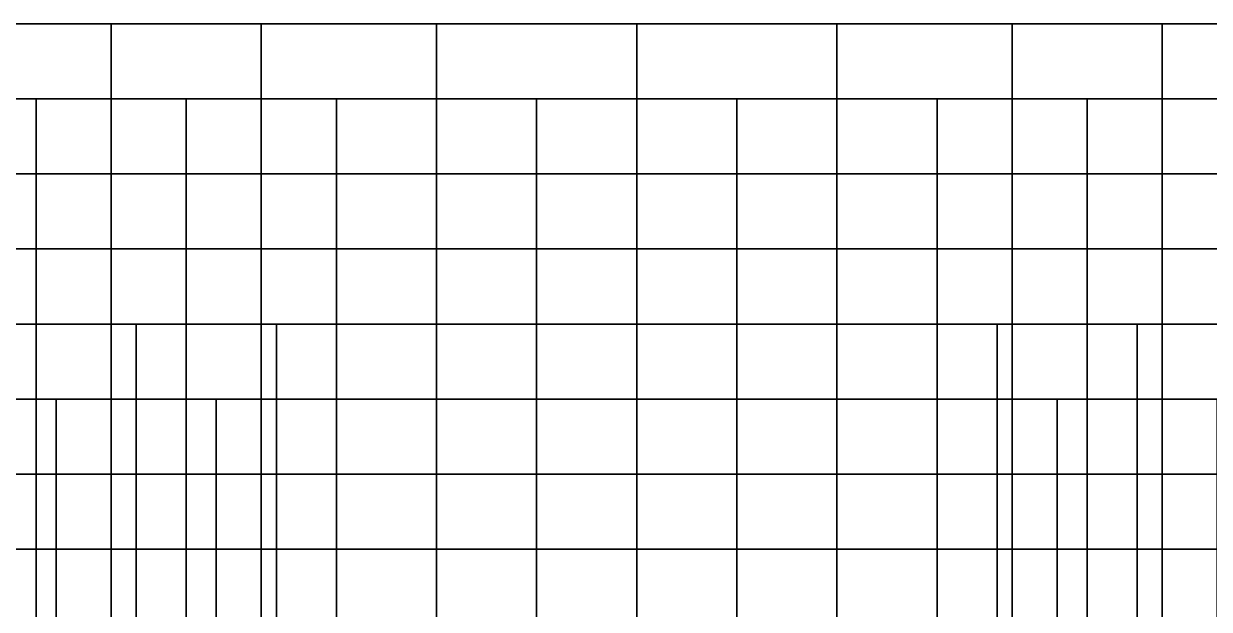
# Model space of a CAD drawing. Extents: x -2.5 to 67.5, y -27.5 to 12.5.
# Drawn here: x 27.4 to 37.27, y 7.63 to 12.5 of the extents above; entities that cross this region are included whole.
import ezdxf

# ---------------------------------------------------------------- set-up
doc = ezdxf.new("R2010")
doc.units = 0
doc.layers.add('M0', color=13, linetype='CONTINUOUS')
doc.layers.add('M1', color=11, linetype='CONTINUOUS')

msp = doc.modelspace()

# ---------------------------------------------------------------- linework, layer by layer
at = {"layer": 'M0', "color": 135}
for points in [[(26.667, 12.5), (26.667, 12.5, 1), (28.125, 12.5, 1), (28.125, 12.5)], [(26.667, 11.25), (26.667, 12.5), (28.125, 12.5), (28.125, 11.25)], [(26.667, 12.5, 1), (26.667, 11.25, 1), (28.125, 11.25, 1), (28.125, 12.5, 1)], [(28.125, 11.25), (28.125, 12.5), (28.125, 12.5, 1), (28.125, 11.25, 1)], [(28.125, 12.5), (28.125, 11.25), (28.125, 11.25, 1), (28.125, 12.5, 1)], [(28.125, 12.5), (28.125, 12.5, 1), (29.375, 12.5, 1), (29.375, 12.5)], [(28.125, 11.25), (28.125, 12.5), (29.375, 12.5), (29.375, 11.25)], [(28.125, 12.5, 1), (28.125, 11.25, 1), (29.375, 11.25, 1), (29.375, 12.5, 1)], [(29.375, 11.25), (29.375, 12.5), (29.375, 12.5, 1), (29.375, 11.25, 1)], [(29.375, 12.5), (29.375, 11.25), (29.375, 11.25, 1), (29.375, 12.5, 1)], [(29.375, 12.5), (29.375, 12.5, 1), (30.833, 12.5, 1), (30.833, 12.5)], [(29.375, 11.25), (29.375, 12.5), (30.833, 12.5), (30.833, 11.25)], [(29.375, 12.5, 1), (29.375, 11.25, 1), (30.833, 11.25, 1), (30.833, 12.5, 1)], [(30.833, 11.25), (30.833, 12.5), (30.833, 12.5, 1), (30.833, 11.25, 1)], [(30.833, 12.5), (30.833, 11.25), (30.833, 11.25, 1), (30.833, 12.5, 1)], [(30.833, 12.5), (30.833, 12.5, 1), (32.5, 12.5, 1), (32.5, 12.5)], [(30.833, 11.25), (30.833, 12.5), (32.5, 12.5), (32.5, 11.25)], [(30.833, 12.5, 1), (30.833, 11.25, 1), (32.5, 11.25, 1), (32.5, 12.5, 1)], [(32.5, 11.25), (32.5, 12.5), (32.5, 12.5, 1), (32.5, 11.25, 1)], [(32.5, 12.5), (32.5, 11.25), (32.5, 11.25, 1), (32.5, 12.5, 1)], [(32.5, 12.5), (32.5, 12.5, 1), (34.167, 12.5, 1), (34.167, 12.5)], [(32.5, 11.25), (32.5, 12.5), (34.167, 12.5), (34.167, 11.25)], [(32.5, 12.5, 1), (32.5, 11.25, 1), (34.167, 11.25, 1), (34.167, 12.5, 1)], [(34.167, 11.25), (34.167, 12.5), (34.167, 12.5, 1), (34.167, 11.25, 1)], [(34.167, 12.5), (34.167, 11.25), (34.167, 11.25, 1), (34.167, 12.5, 1)], [(34.167, 12.5), (34.167, 12.5, 1), (35.625, 12.5, 1), (35.625, 12.5)], [(34.167, 11.25), (34.167, 12.5), (35.625, 12.5), (35.625, 11.25)], [(34.167, 12.5, 1), (34.167, 11.25, 1), (35.625, 11.25, 1), (35.625, 12.5, 1)], [(35.625, 11.25), (35.625, 12.5), (35.625, 12.5, 1), (35.625, 11.25, 1)], [(35.625, 12.5), (35.625, 11.25), (35.625, 11.25, 1), (35.625, 12.5, 1)], [(35.625, 12.5), (35.625, 12.5, 1), (36.875, 12.5, 1), (36.875, 12.5)], [(35.625, 11.25), (35.625, 12.5), (36.875, 12.5), (36.875, 11.25)], [(35.625, 12.5, 1), (35.625, 11.25, 1), (36.875, 11.25, 1), (36.875, 12.5, 1)], [(36.875, 11.25), (36.875, 12.5), (36.875, 12.5, 1), (36.875, 11.25, 1)], [(36.875, 12.5), (36.875, 11.25), (36.875, 11.25, 1), (36.875, 12.5, 1)], [(36.875, 12.5), (36.875, 12.5, 1), (38.333, 12.5, 1), (38.333, 12.5)], [(36.875, 11.25), (36.875, 12.5), (38.333, 12.5), (38.333, 11.25)], [(36.875, 12.5, 1), (36.875, 11.25, 1), (38.333, 11.25, 1), (38.333, 12.5, 1)], [(27.5, 11.875), (25.833, 11.875), (25.833, 11.875, 1), (27.5, 11.875, 1)], [(27.5, 10.625), (25.833, 10.625), (25.833, 11.875), (27.5, 11.875)], [(25.833, 10.625, 1), (27.5, 10.625, 1), (27.5, 11.875, 1), (25.833, 11.875, 1)], [(27.5, 10.625, 1), (27.5, 10.625), (27.5, 11.875), (27.5, 11.875, 1)], [(28.75, 11.875), (27.5, 11.875), (27.5, 11.875, 1), (28.75, 11.875, 1)], [(27.5, 10.625), (27.5, 10.625, 1), (27.5, 11.875, 1), (27.5, 11.875)], [(28.75, 10.625), (27.5, 10.625), (27.5, 11.875), (28.75, 11.875)], [(27.5, 10.625, 1), (28.75, 10.625, 1), (28.75, 11.875, 1), (27.5, 11.875, 1)], [(28.75, 10.625, 1), (28.75, 10.625), (28.75, 11.875), (28.75, 11.875, 1)], [(30, 11.875), (28.75, 11.875), (28.75, 11.875, 1), (30, 11.875, 1)], [(28.75, 10.625), (28.75, 10.625, 1), (28.75, 11.875, 1), (28.75, 11.875)], [(30, 10.625), (28.75, 10.625), (28.75, 11.875), (30, 11.875)], [(28.75, 10.625, 1), (30, 10.625, 1), (30, 11.875, 1), (28.75, 11.875, 1)], [(30, 10.625, 1), (30, 10.625), (30, 11.875), (30, 11.875, 1)], [(31.667, 11.875), (30, 11.875), (30, 11.875, 1), (31.667, 11.875, 1)], [(30, 10.625), (30, 10.625, 1), (30, 11.875, 1), (30, 11.875)], [(31.667, 10.625), (30, 10.625), (30, 11.875), (31.667, 11.875)], [(30, 10.625, 1), (31.667, 10.625, 1), (31.667, 11.875, 1), (30, 11.875, 1)], [(31.667, 10.625, 1), (31.667, 10.625), (31.667, 11.875), (31.667, 11.875, 1)], [(33.333, 11.875), (31.667, 11.875), (31.667, 11.875, 1), (33.333, 11.875, 1)], [(31.667, 10.625), (31.667, 10.625, 1), (31.667, 11.875, 1), (31.667, 11.875)], [(33.333, 10.625), (31.667, 10.625), (31.667, 11.875), (33.333, 11.875)], [(31.667, 10.625, 1), (33.333, 10.625, 1), (33.333, 11.875, 1), (31.667, 11.875, 1)], [(33.333, 10.625, 1), (33.333, 10.625), (33.333, 11.875), (33.333, 11.875, 1)], [(35, 11.875), (33.333, 11.875), (33.333, 11.875, 1), (35, 11.875, 1)], [(33.333, 10.625), (33.333, 10.625, 1), (33.333, 11.875, 1), (33.333, 11.875)], [(35, 10.625), (33.333, 10.625), (33.333, 11.875), (35, 11.875)], [(33.333, 10.625, 1), (35, 10.625, 1), (35, 11.875, 1), (33.333, 11.875, 1)], [(35, 10.625, 1), (35, 10.625), (35, 11.875), (35, 11.875, 1)], [(36.25, 11.875), (35, 11.875), (35, 11.875, 1), (36.25, 11.875, 1)], [(35, 10.625), (35, 10.625, 1), (35, 11.875, 1), (35, 11.875)], [(36.25, 10.625), (35, 10.625), (35, 11.875), (36.25, 11.875)], [(35, 10.625, 1), (36.25, 10.625, 1), (36.25, 11.875, 1), (35, 11.875, 1)], [(36.25, 10.625, 1), (36.25, 10.625), (36.25, 11.875), (36.25, 11.875, 1)], [(37.5, 11.875), (36.25, 11.875), (36.25, 11.875, 1), (37.5, 11.875, 1)], [(36.25, 10.625), (36.25, 10.625, 1), (36.25, 11.875, 1), (36.25, 11.875)], [(37.5, 10.625), (36.25, 10.625), (36.25, 11.875), (37.5, 11.875)], [(36.25, 10.625, 1), (37.5, 10.625, 1), (37.5, 11.875, 1), (36.25, 11.875, 1)], [(26.667, 11.25), (26.667, 11.25, 1), (28.125, 11.25, 1), (28.125, 11.25)], [(26.667, 10), (26.667, 11.25), (28.125, 11.25), (28.125, 10)], [(26.667, 11.25, 1), (26.667, 10, 1), (28.125, 10, 1), (28.125, 11.25, 1)], [(26.667, 11.25, 1), (26.667, 11.25), (28.125, 11.25), (28.125, 11.25, 1)], [(28.125, 10), (28.125, 11.25), (28.125, 11.25, 1), (28.125, 10, 1)], [(28.125, 11.25), (28.125, 10), (28.125, 10, 1), (28.125, 11.25, 1)], [(28.125, 11.25), (28.125, 11.25, 1), (29.375, 11.25, 1), (29.375, 11.25)], [(28.125, 10), (28.125, 11.25), (29.375, 11.25), (29.375, 10)], [(28.125, 11.25, 1), (28.125, 10, 1), (29.375, 10, 1), (29.375, 11.25, 1)], [(28.125, 11.25, 1), (28.125, 11.25), (29.375, 11.25), (29.375, 11.25, 1)], [(29.375, 10), (29.375, 11.25), (29.375, 11.25, 1), (29.375, 10, 1)], [(29.375, 11.25), (29.375, 10), (29.375, 10, 1), (29.375, 11.25, 1)], [(29.375, 11.25), (29.375, 11.25, 1), (30.833, 11.25, 1), (30.833, 11.25)], [(29.375, 10), (29.375, 11.25), (30.833, 11.25), (30.833, 10)], [(29.375, 11.25, 1), (29.375, 10, 1), (30.833, 10, 1), (30.833, 11.25, 1)], [(29.375, 11.25, 1), (29.375, 11.25), (30.833, 11.25), (30.833, 11.25, 1)], [(30.833, 10), (30.833, 11.25), (30.833, 11.25, 1), (30.833, 10, 1)], [(30.833, 11.25), (30.833, 10), (30.833, 10, 1), (30.833, 11.25, 1)], [(30.833, 11.25), (30.833, 11.25, 1), (32.5, 11.25, 1), (32.5, 11.25)], [(30.833, 10), (30.833, 11.25), (32.5, 11.25), (32.5, 10)], [(30.833, 11.25, 1), (30.833, 10, 1), (32.5, 10, 1), (32.5, 11.25, 1)], [(30.833, 11.25, 1), (30.833, 11.25), (32.5, 11.25), (32.5, 11.25, 1)], [(32.5, 10), (32.5, 11.25), (32.5, 11.25, 1), (32.5, 10, 1)], [(32.5, 11.25), (32.5, 10), (32.5, 10, 1), (32.5, 11.25, 1)], [(32.5, 11.25), (32.5, 11.25, 1), (34.167, 11.25, 1), (34.167, 11.25)], [(32.5, 10), (32.5, 11.25), (34.167, 11.25), (34.167, 10)], [(32.5, 11.25, 1), (32.5, 10, 1), (34.167, 10, 1), (34.167, 11.25, 1)], [(32.5, 11.25, 1), (32.5, 11.25), (34.167, 11.25), (34.167, 11.25, 1)], [(34.167, 10), (34.167, 11.25), (34.167, 11.25, 1), (34.167, 10, 1)], [(34.167, 11.25), (34.167, 10), (34.167, 10, 1), (34.167, 11.25, 1)], [(34.167, 11.25), (34.167, 11.25, 1), (35.625, 11.25, 1), (35.625, 11.25)], [(34.167, 10), (34.167, 11.25), (35.625, 11.25), (35.625, 10)], [(34.167, 11.25, 1), (34.167, 10, 1), (35.625, 10, 1), (35.625, 11.25, 1)], [(34.167, 11.25, 1), (34.167, 11.25), (35.625, 11.25), (35.625, 11.25, 1)], [(35.625, 10), (35.625, 11.25), (35.625, 11.25, 1), (35.625, 10, 1)], [(35.625, 11.25), (35.625, 10), (35.625, 10, 1), (35.625, 11.25, 1)], [(35.625, 11.25), (35.625, 11.25, 1), (36.875, 11.25, 1), (36.875, 11.25)], [(35.625, 10), (35.625, 11.25), (36.875, 11.25), (36.875, 10)], [(35.625, 11.25, 1), (35.625, 10, 1), (36.875, 10, 1), (36.875, 11.25, 1)], [(35.625, 11.25, 1), (35.625, 11.25), (36.875, 11.25), (36.875, 11.25, 1)], [(36.875, 10), (36.875, 11.25), (36.875, 11.25, 1), (36.875, 10, 1)], [(36.875, 11.25), (36.875, 10), (36.875, 10, 1), (36.875, 11.25, 1)], [(36.875, 11.25), (36.875, 11.25, 1), (38.333, 11.25, 1), (38.333, 11.25)], [(36.875, 10), (36.875, 11.25), (38.333, 11.25), (38.333, 10)], [(36.875, 11.25, 1), (36.875, 10, 1), (38.333, 10, 1), (38.333, 11.25, 1)], [(36.875, 11.25, 1), (36.875, 11.25), (38.333, 11.25), (38.333, 11.25, 1)], [(27.5, 10.625), (25.833, 10.625), (25.833, 10.625, 1), (27.5, 10.625, 1)], [(27.5, 9.375), (25.833, 9.375), (25.833, 10.625), (27.5, 10.625)], [(25.833, 9.375, 1), (27.5, 9.375, 1), (27.5, 10.625, 1), (25.833, 10.625, 1)], [(25.833, 10.625), (27.5, 10.625), (27.5, 10.625, 1), (25.833, 10.625, 1)], [(27.5, 9.375, 1), (27.5, 9.375), (27.5, 10.625), (27.5, 10.625, 1)], [(28.75, 10.625), (27.5, 10.625), (27.5, 10.625, 1), (28.75, 10.625, 1)], [(27.5, 9.375), (27.5, 9.375, 1), (27.5, 10.625, 1), (27.5, 10.625)], [(28.75, 9.375), (27.5, 9.375), (27.5, 10.625), (28.75, 10.625)], [(27.5, 9.375, 1), (28.75, 9.375, 1), (28.75, 10.625, 1), (27.5, 10.625, 1)], [(27.5, 10.625), (28.75, 10.625), (28.75, 10.625, 1), (27.5, 10.625, 1)], [(28.75, 9.375, 1), (28.75, 9.375), (28.75, 10.625), (28.75, 10.625, 1)], [(30, 10.625), (28.75, 10.625), (28.75, 10.625, 1), (30, 10.625, 1)], [(28.75, 9.375), (28.75, 9.375, 1), (28.75, 10.625, 1), (28.75, 10.625)], [(30, 9.375), (28.75, 9.375), (28.75, 10.625), (30, 10.625)], [(28.75, 9.375, 1), (30, 9.375, 1), (30, 10.625, 1), (28.75, 10.625, 1)], [(28.75, 10.625), (30, 10.625), (30, 10.625, 1), (28.75, 10.625, 1)], [(30, 9.375, 1), (30, 9.375), (30, 10.625), (30, 10.625, 1)], [(31.667, 10.625), (30, 10.625), (30, 10.625, 1), (31.667, 10.625, 1)], [(30, 9.375), (30, 9.375, 1), (30, 10.625, 1), (30, 10.625)], [(31.667, 9.375), (30, 9.375), (30, 10.625), (31.667, 10.625)], [(30, 9.375, 1), (31.667, 9.375, 1), (31.667, 10.625, 1), (30, 10.625, 1)], [(30, 10.625), (31.667, 10.625), (31.667, 10.625, 1), (30, 10.625, 1)], [(31.667, 9.375, 1), (31.667, 9.375), (31.667, 10.625), (31.667, 10.625, 1)], [(33.333, 10.625), (31.667, 10.625), (31.667, 10.625, 1), (33.333, 10.625, 1)], [(31.667, 9.375), (31.667, 9.375, 1), (31.667, 10.625, 1), (31.667, 10.625)], [(33.333, 9.375), (31.667, 9.375), (31.667, 10.625), (33.333, 10.625)], [(31.667, 9.375, 1), (33.333, 9.375, 1), (33.333, 10.625, 1), (31.667, 10.625, 1)], [(31.667, 10.625), (33.333, 10.625), (33.333, 10.625, 1), (31.667, 10.625, 1)], [(33.333, 9.375, 1), (33.333, 9.375), (33.333, 10.625), (33.333, 10.625, 1)], [(35, 10.625), (33.333, 10.625), (33.333, 10.625, 1), (35, 10.625, 1)], [(33.333, 9.375), (33.333, 9.375, 1), (33.333, 10.625, 1), (33.333, 10.625)], [(35, 9.375), (33.333, 9.375), (33.333, 10.625), (35, 10.625)], [(33.333, 9.375, 1), (35, 9.375, 1), (35, 10.625, 1), (33.333, 10.625, 1)], [(33.333, 10.625), (35, 10.625), (35, 10.625, 1), (33.333, 10.625, 1)], [(35, 9.375, 1), (35, 9.375), (35, 10.625), (35, 10.625, 1)], [(36.25, 10.625), (35, 10.625), (35, 10.625, 1), (36.25, 10.625, 1)], [(35, 9.375), (35, 9.375, 1), (35, 10.625, 1), (35, 10.625)], [(36.25, 9.375), (35, 9.375), (35, 10.625), (36.25, 10.625)], [(35, 9.375, 1), (36.25, 9.375, 1), (36.25, 10.625, 1), (35, 10.625, 1)], [(35, 10.625), (36.25, 10.625), (36.25, 10.625, 1), (35, 10.625, 1)], [(36.25, 9.375, 1), (36.25, 9.375), (36.25, 10.625), (36.25, 10.625, 1)], [(37.5, 10.625), (36.25, 10.625), (36.25, 10.625, 1), (37.5, 10.625, 1)], [(36.25, 9.375), (36.25, 9.375, 1), (36.25, 10.625, 1), (36.25, 10.625)], [(37.5, 9.375), (36.25, 9.375), (36.25, 10.625), (37.5, 10.625)], [(36.25, 9.375, 1), (37.5, 9.375, 1), (37.5, 10.625, 1), (36.25, 10.625, 1)], [(36.25, 10.625), (37.5, 10.625), (37.5, 10.625, 1), (36.25, 10.625, 1)], [(26.667, 10), (26.667, 10, 1), (28.125, 10, 1), (28.125, 10)], [(26.667, 8.75), (26.667, 10), (28.125, 10), (28.125, 8.75)], [(26.667, 10, 1), (26.667, 8.75, 1), (28.125, 8.75, 1), (28.125, 10, 1)], [(26.667, 10, 1), (26.667, 10), (28.125, 10), (28.125, 10, 1)], [(28.125, 8.75), (28.125, 10), (28.125, 10, 1), (28.125, 8.75, 1)], [(28.125, 10), (28.125, 8.75), (28.125, 8.75, 1), (28.125, 10, 1)], [(28.125, 10), (28.125, 10, 1), (29.375, 10, 1), (29.375, 10)], [(28.125, 8.75), (28.125, 10), (29.375, 10), (29.375, 8.75)], [(28.125, 10, 1), (28.125, 8.75, 1), (29.375, 8.75, 1), (29.375, 10, 1)], [(28.125, 10, 1), (28.125, 10), (29.375, 10), (29.375, 10, 1)], [(29.375, 8.75), (29.375, 10), (29.375, 10, 1), (29.375, 8.75, 1)], [(29.375, 10), (29.375, 8.75), (29.375, 8.75, 1), (29.375, 10, 1)], [(29.375, 10), (29.375, 10, 1), (30.833, 10, 1), (30.833, 10)], [(29.375, 8.75), (29.375, 10), (30.833, 10), (30.833, 8.75)], [(29.375, 10, 1), (29.375, 8.75, 1), (30.833, 8.75, 1), (30.833, 10, 1)], [(29.375, 10, 1), (29.375, 10), (30.833, 10), (30.833, 10, 1)], [(30.833, 8.75), (30.833, 10), (30.833, 10, 1), (30.833, 8.75, 1)], [(30.833, 10), (30.833, 8.75), (30.833, 8.75, 1), (30.833, 10, 1)], [(30.833, 10), (30.833, 10, 1), (32.5, 10, 1), (32.5, 10)], [(30.833, 8.75), (30.833, 10), (32.5, 10), (32.5, 8.75)], [(30.833, 10, 1), (30.833, 8.75, 1), (32.5, 8.75, 1), (32.5, 10, 1)], [(30.833, 10, 1), (30.833, 10), (32.5, 10), (32.5, 10, 1)], [(32.5, 8.75), (32.5, 10), (32.5, 10, 1), (32.5, 8.75, 1)], [(32.5, 10), (32.5, 8.75), (32.5, 8.75, 1), (32.5, 10, 1)], [(32.5, 10), (32.5, 10, 1), (34.167, 10, 1), (34.167, 10)], [(32.5, 8.75), (32.5, 10), (34.167, 10), (34.167, 8.75)], [(32.5, 10, 1), (32.5, 8.75, 1), (34.167, 8.75, 1), (34.167, 10, 1)], [(32.5, 10, 1), (32.5, 10), (34.167, 10), (34.167, 10, 1)], [(34.167, 8.75), (34.167, 10), (34.167, 10, 1), (34.167, 8.75, 1)], [(34.167, 10), (34.167, 8.75), (34.167, 8.75, 1), (34.167, 10, 1)], [(34.167, 10), (34.167, 10, 1), (35.625, 10, 1), (35.625, 10)], [(34.167, 8.75), (34.167, 10), (35.625, 10), (35.625, 8.75)], [(34.167, 10, 1), (34.167, 8.75, 1), (35.625, 8.75, 1), (35.625, 10, 1)], [(34.167, 10, 1), (34.167, 10), (35.625, 10), (35.625, 10, 1)], [(35.625, 8.75), (35.625, 10), (35.625, 10, 1), (35.625, 8.75, 1)], [(35.625, 10), (35.625, 8.75), (35.625, 8.75, 1), (35.625, 10, 1)], [(35.625, 10), (35.625, 10, 1), (36.875, 10, 1), (36.875, 10)], [(35.625, 8.75), (35.625, 10), (36.875, 10), (36.875, 8.75)], [(35.625, 10, 1), (35.625, 8.75, 1), (36.875, 8.75, 1), (36.875, 10, 1)], [(35.625, 10, 1), (35.625, 10), (36.875, 10), (36.875, 10, 1)], [(36.875, 8.75), (36.875, 10), (36.875, 10, 1), (36.875, 8.75, 1)], [(36.875, 10), (36.875, 8.75), (36.875, 8.75, 1), (36.875, 10, 1)], [(36.875, 10), (36.875, 10, 1), (38.333, 10, 1), (38.333, 10)], [(36.875, 8.75), (36.875, 10), (38.333, 10), (38.333, 8.75)], [(36.875, 10, 1), (36.875, 8.75, 1), (38.333, 8.75, 1), (38.333, 10, 1)], [(36.875, 10, 1), (36.875, 10), (38.333, 10), (38.333, 10, 1)], [(27.5, 9.375), (25.833, 9.375), (25.833, 9.375, 1), (27.5, 9.375, 1)], [(27.5, 8.125), (25.833, 8.125), (25.833, 9.375), (27.5, 9.375)], [(25.833, 8.125, 1), (27.5, 8.125, 1), (27.5, 9.375, 1), (25.833, 9.375, 1)], [(25.833, 9.375), (27.5, 9.375), (27.5, 9.375, 1), (25.833, 9.375, 1)], [(27.5, 8.125, 1), (27.5, 8.125), (27.5, 9.375), (27.5, 9.375, 1)], [(28.75, 9.375), (27.5, 9.375), (27.5, 9.375, 1), (28.75, 9.375, 1)], [(27.5, 8.125), (27.5, 8.125, 1), (27.5, 9.375, 1), (27.5, 9.375)], [(28.75, 8.125), (27.5, 8.125), (27.5, 9.375), (28.75, 9.375)], [(27.5, 8.125, 1), (28.75, 8.125, 1), (28.75, 9.375, 1), (27.5, 9.375, 1)], [(27.5, 9.375), (28.75, 9.375), (28.75, 9.375, 1), (27.5, 9.375, 1)], [(28.75, 8.125, 1), (28.75, 8.125), (28.75, 9.375), (28.75, 9.375, 1)], [(30, 9.375), (28.75, 9.375), (28.75, 9.375, 1), (30, 9.375, 1)], [(28.75, 8.125), (28.75, 8.125, 1), (28.75, 9.375, 1), (28.75, 9.375)], [(30, 8.125), (28.75, 8.125), (28.75, 9.375), (30, 9.375)], [(28.75, 8.125, 1), (30, 8.125, 1), (30, 9.375, 1), (28.75, 9.375, 1)], [(28.75, 9.375), (30, 9.375), (30, 9.375, 1), (28.75, 9.375, 1)], [(30, 8.125, 1), (30, 8.125), (30, 9.375), (30, 9.375, 1)], [(31.667, 9.375), (30, 9.375), (30, 9.375, 1), (31.667, 9.375, 1)], [(30, 8.125), (30, 8.125, 1), (30, 9.375, 1), (30, 9.375)], [(31.667, 8.125), (30, 8.125), (30, 9.375), (31.667, 9.375)], [(30, 8.125, 1), (31.667, 8.125, 1), (31.667, 9.375, 1), (30, 9.375, 1)], [(30, 9.375), (31.667, 9.375), (31.667, 9.375, 1), (30, 9.375, 1)], [(31.667, 8.125, 1), (31.667, 8.125), (31.667, 9.375), (31.667, 9.375, 1)], [(33.333, 9.375), (31.667, 9.375), (31.667, 9.375, 1), (33.333, 9.375, 1)], [(31.667, 8.125), (31.667, 8.125, 1), (31.667, 9.375, 1), (31.667, 9.375)], [(33.333, 8.125), (31.667, 8.125), (31.667, 9.375), (33.333, 9.375)], [(31.667, 8.125, 1), (33.333, 8.125, 1), (33.333, 9.375, 1), (31.667, 9.375, 1)], [(31.667, 9.375), (33.333, 9.375), (33.333, 9.375, 1), (31.667, 9.375, 1)], [(33.333, 8.125, 1), (33.333, 8.125), (33.333, 9.375), (33.333, 9.375, 1)], [(35, 9.375), (33.333, 9.375), (33.333, 9.375, 1), (35, 9.375, 1)], [(33.333, 8.125), (33.333, 8.125, 1), (33.333, 9.375, 1), (33.333, 9.375)], [(35, 8.125), (33.333, 8.125), (33.333, 9.375), (35, 9.375)], [(33.333, 8.125, 1), (35, 8.125, 1), (35, 9.375, 1), (33.333, 9.375, 1)], [(33.333, 9.375), (35, 9.375), (35, 9.375, 1), (33.333, 9.375, 1)], [(35, 8.125, 1), (35, 8.125), (35, 9.375), (35, 9.375, 1)], [(36.25, 9.375), (35, 9.375), (35, 9.375, 1), (36.25, 9.375, 1)], [(35, 8.125), (35, 8.125, 1), (35, 9.375, 1), (35, 9.375)], [(36.25, 8.125), (35, 8.125), (35, 9.375), (36.25, 9.375)], [(35, 8.125, 1), (36.25, 8.125, 1), (36.25, 9.375, 1), (35, 9.375, 1)], [(35, 9.375), (36.25, 9.375), (36.25, 9.375, 1), (35, 9.375, 1)], [(36.25, 8.125, 1), (36.25, 8.125), (36.25, 9.375), (36.25, 9.375, 1)], [(37.5, 9.375), (36.25, 9.375), (36.25, 9.375, 1), (37.5, 9.375, 1)], [(36.25, 8.125), (36.25, 8.125, 1), (36.25, 9.375, 1), (36.25, 9.375)], [(37.5, 8.125), (36.25, 8.125), (36.25, 9.375), (37.5, 9.375)], [(36.25, 8.125, 1), (37.5, 8.125, 1), (37.5, 9.375, 1), (36.25, 9.375, 1)], [(36.25, 9.375), (37.5, 9.375), (37.5, 9.375, 1), (36.25, 9.375, 1)], [(26.667, 8.75), (26.667, 8.75, 1), (28.125, 8.75, 1), (28.125, 8.75)], [(26.667, 7.5), (26.667, 8.75), (28.125, 8.75), (28.125, 7.5)], [(26.667, 8.75, 1), (26.667, 7.5, 1), (28.125, 7.5, 1), (28.125, 8.75, 1)], [(26.667, 8.75, 1), (26.667, 8.75), (28.125, 8.75), (28.125, 8.75, 1)], [(28.125, 7.5), (28.125, 8.75), (28.125, 8.75, 1), (28.125, 7.5, 1)], [(28.125, 8.75), (28.125, 7.5), (28.125, 7.5, 1), (28.125, 8.75, 1)], [(28.125, 8.75), (28.125, 8.75, 1), (29.375, 8.75, 1), (29.375, 8.75)], [(28.125, 7.5), (28.125, 8.75), (29.375, 8.75), (29.375, 7.5)], [(28.125, 8.75, 1), (28.125, 7.5, 1), (29.375, 7.5, 1), (29.375, 8.75, 1)], [(28.125, 8.75, 1), (28.125, 8.75), (29.375, 8.75), (29.375, 8.75, 1)], [(29.375, 7.5), (29.375, 8.75), (29.375, 8.75, 1), (29.375, 7.5, 1)], [(29.375, 8.75), (29.375, 7.5), (29.375, 7.5, 1), (29.375, 8.75, 1)], [(29.375, 8.75), (29.375, 8.75, 1), (30.833, 8.75, 1), (30.833, 8.75)], [(29.375, 7.5), (29.375, 8.75), (30.833, 8.75), (30.833, 7.5)], [(29.375, 8.75, 1), (29.375, 7.5, 1), (30.833, 7.5, 1), (30.833, 8.75, 1)], [(29.375, 8.75, 1), (29.375, 8.75), (30.833, 8.75), (30.833, 8.75, 1)], [(30.833, 7.5), (30.833, 8.75), (30.833, 8.75, 1), (30.833, 7.5, 1)], [(30.833, 8.75), (30.833, 7.5), (30.833, 7.5, 1), (30.833, 8.75, 1)], [(30.833, 8.75), (30.833, 8.75, 1), (32.5, 8.75, 1), (32.5, 8.75)], [(30.833, 7.5), (30.833, 8.75), (32.5, 8.75), (32.5, 7.5)], [(30.833, 8.75, 1), (30.833, 7.5, 1), (32.5, 7.5, 1), (32.5, 8.75, 1)], [(30.833, 8.75, 1), (30.833, 8.75), (32.5, 8.75), (32.5, 8.75, 1)], [(32.5, 7.5), (32.5, 8.75), (32.5, 8.75, 1), (32.5, 7.5, 1)], [(32.5, 8.75), (32.5, 7.5), (32.5, 7.5, 1), (32.5, 8.75, 1)], [(32.5, 8.75), (32.5, 8.75, 1), (34.167, 8.75, 1), (34.167, 8.75)], [(32.5, 7.5), (32.5, 8.75), (34.167, 8.75), (34.167, 7.5)], [(32.5, 8.75, 1), (32.5, 7.5, 1), (34.167, 7.5, 1), (34.167, 8.75, 1)], [(32.5, 8.75, 1), (32.5, 8.75), (34.167, 8.75), (34.167, 8.75, 1)], [(34.167, 7.5), (34.167, 8.75), (34.167, 8.75, 1), (34.167, 7.5, 1)], [(34.167, 8.75), (34.167, 7.5), (34.167, 7.5, 1), (34.167, 8.75, 1)], [(34.167, 8.75), (34.167, 8.75, 1), (35.625, 8.75, 1), (35.625, 8.75)], [(34.167, 7.5), (34.167, 8.75), (35.625, 8.75), (35.625, 7.5)], [(34.167, 8.75, 1), (34.167, 7.5, 1), (35.625, 7.5, 1), (35.625, 8.75, 1)], [(34.167, 8.75, 1), (34.167, 8.75), (35.625, 8.75), (35.625, 8.75, 1)], [(35.625, 7.5), (35.625, 8.75), (35.625, 8.75, 1), (35.625, 7.5, 1)], [(35.625, 8.75), (35.625, 7.5), (35.625, 7.5, 1), (35.625, 8.75, 1)], [(35.625, 8.75), (35.625, 8.75, 1), (36.875, 8.75, 1), (36.875, 8.75)], [(35.625, 7.5), (35.625, 8.75), (36.875, 8.75), (36.875, 7.5)], [(35.625, 8.75, 1), (35.625, 7.5, 1), (36.875, 7.5, 1), (36.875, 8.75, 1)], [(35.625, 8.75, 1), (35.625, 8.75), (36.875, 8.75), (36.875, 8.75, 1)], [(36.875, 7.5), (36.875, 8.75), (36.875, 8.75, 1), (36.875, 7.5, 1)], [(36.875, 8.75), (36.875, 7.5), (36.875, 7.5, 1), (36.875, 8.75, 1)], [(36.875, 8.75), (36.875, 8.75, 1), (38.333, 8.75, 1), (38.333, 8.75)], [(36.875, 7.5), (36.875, 8.75), (38.333, 8.75), (38.333, 7.5)], [(36.875, 8.75, 1), (36.875, 7.5, 1), (38.333, 7.5, 1), (38.333, 8.75, 1)], [(36.875, 8.75, 1), (36.875, 8.75), (38.333, 8.75), (38.333, 8.75, 1)], [(27.5, 8.125), (25.833, 8.125), (25.833, 8.125, 1), (27.5, 8.125, 1)], [(27.5, 6.5625), (25.833, 6.5625), (25.833, 8.125), (27.5, 8.125)], [(25.833, 6.5625, 1), (27.5, 6.5625, 1), (27.5, 8.125, 1), (25.833, 8.125, 1)], [(25.833, 8.125), (27.5, 8.125), (27.5, 8.125, 1), (25.833, 8.125, 1)], [(27.5, 6.5625, 1), (27.5, 6.5625), (27.5, 8.125), (27.5, 8.125, 1)], [(28.75, 8.125), (27.5, 8.125), (27.5, 8.125, 1), (28.75, 8.125, 1)], [(27.5, 6.5625), (27.5, 6.5625, 1), (27.5, 8.125, 1), (27.5, 8.125)], [(28.75, 6.5625), (27.5, 6.5625), (27.5, 8.125), (28.75, 8.125)], [(27.5, 6.5625, 1), (28.75, 6.5625, 1), (28.75, 8.125, 1), (27.5, 8.125, 1)], [(27.5, 8.125), (28.75, 8.125), (28.75, 8.125, 1), (27.5, 8.125, 1)], [(28.75, 6.5625, 1), (28.75, 6.5625), (28.75, 8.125), (28.75, 8.125, 1)], [(30, 8.125), (28.75, 8.125), (28.75, 8.125, 1), (30, 8.125, 1)], [(28.75, 6.5625), (28.75, 6.5625, 1), (28.75, 8.125, 1), (28.75, 8.125)], [(30, 6.5625), (28.75, 6.5625), (28.75, 8.125), (30, 8.125)], [(28.75, 6.5625, 1), (30, 6.5625, 1), (30, 8.125, 1), (28.75, 8.125, 1)], [(28.75, 8.125), (30, 8.125), (30, 8.125, 1), (28.75, 8.125, 1)], [(30, 6.5625, 1), (30, 6.5625), (30, 8.125), (30, 8.125, 1)], [(31.667, 8.125), (30, 8.125), (30, 8.125, 1), (31.667, 8.125, 1)], [(30, 6.5625), (30, 6.5625, 1), (30, 8.125, 1), (30, 8.125)], [(31.667, 6.5625), (30, 6.5625), (30, 8.125), (31.667, 8.125)], [(30, 6.5625, 1), (31.667, 6.5625, 1), (31.667, 8.125, 1), (30, 8.125, 1)], [(30, 8.125), (31.667, 8.125), (31.667, 8.125, 1), (30, 8.125, 1)], [(31.667, 6.5625, 1), (31.667, 6.5625), (31.667, 8.125), (31.667, 8.125, 1)], [(33.333, 8.125), (31.667, 8.125), (31.667, 8.125, 1), (33.333, 8.125, 1)], [(31.667, 6.5625), (31.667, 6.5625, 1), (31.667, 8.125, 1), (31.667, 8.125)], [(33.333, 6.5625), (31.667, 6.5625), (31.667, 8.125), (33.333, 8.125)], [(31.667, 6.5625, 1), (33.333, 6.5625, 1), (33.333, 8.125, 1), (31.667, 8.125, 1)], [(31.667, 8.125), (33.333, 8.125), (33.333, 8.125, 1), (31.667, 8.125, 1)], [(33.333, 6.5625, 1), (33.333, 6.5625), (33.333, 8.125), (33.333, 8.125, 1)], [(35, 8.125), (33.333, 8.125), (33.333, 8.125, 1), (35, 8.125, 1)], [(33.333, 6.5625), (33.333, 6.5625, 1), (33.333, 8.125, 1), (33.333, 8.125)], [(35, 6.5625), (33.333, 6.5625), (33.333, 8.125), (35, 8.125)], [(33.333, 6.5625, 1), (35, 6.5625, 1), (35, 8.125, 1), (33.333, 8.125, 1)], [(33.333, 8.125), (35, 8.125), (35, 8.125, 1), (33.333, 8.125, 1)], [(35, 6.5625, 1), (35, 6.5625), (35, 8.125), (35, 8.125, 1)], [(36.25, 8.125), (35, 8.125), (35, 8.125, 1), (36.25, 8.125, 1)], [(35, 6.5625), (35, 6.5625, 1), (35, 8.125, 1), (35, 8.125)], [(36.25, 6.5625), (35, 6.5625), (35, 8.125), (36.25, 8.125)], [(35, 6.5625, 1), (36.25, 6.5625, 1), (36.25, 8.125, 1), (35, 8.125, 1)], [(35, 8.125), (36.25, 8.125), (36.25, 8.125, 1), (35, 8.125, 1)], [(36.25, 6.5625, 1), (36.25, 6.5625), (36.25, 8.125), (36.25, 8.125, 1)], [(37.5, 8.125), (36.25, 8.125), (36.25, 8.125, 1), (37.5, 8.125, 1)], [(36.25, 6.5625), (36.25, 6.5625, 1), (36.25, 8.125, 1), (36.25, 8.125)], [(37.5, 6.5625), (36.25, 6.5625), (36.25, 8.125), (37.5, 8.125)], [(36.25, 6.5625, 1), (37.5, 6.5625, 1), (37.5, 8.125, 1), (36.25, 8.125, 1)], [(36.25, 8.125), (37.5, 8.125), (37.5, 8.125, 1), (36.25, 8.125, 1)]]:
    msp.add_3dface(points, dxfattribs=at)
at = {"layer": 'M1', "color": 10}
for points in [[(27, 10, 1.75), (27, 10, 3), (28.333, 10, 3), (28.333, 10, 1.75)], [(27, 8.75, 1.75), (27, 10, 1.75), (28.333, 10, 1.75), (28.333, 8.75, 1.75)], [(27, 10, 3), (27, 8.75, 3), (28.333, 8.75, 3), (28.333, 10, 3)], [(28.333, 8.75, 1.75), (28.333, 10, 1.75), (28.333, 10, 3), (28.333, 8.75, 3)], [(28.333, 10, 1.75), (28.333, 8.75, 1.75), (28.333, 8.75, 3), (28.333, 10, 3)], [(28.333, 10, 1.75), (28.333, 10, 3), (29.5, 10, 3), (29.5, 10, 1.75)], [(28.333, 8.75, 1.75), (28.333, 10, 1.75), (29.5, 10, 1.75), (29.5, 8.75, 1.75)], [(28.333, 10, 3), (28.333, 8.75, 3), (29.5, 8.75, 3), (29.5, 10, 3)], [(29.5, 8.75, 1.75), (29.5, 10, 1.75), (29.5, 10, 3), (29.5, 8.75, 3)], [(29.5, 10, 1.75), (29.5, 8.75, 1.75), (29.5, 8.75, 3), (29.5, 10, 3)], [(29.5, 10, 1.75), (29.5, 10, 3), (30.833, 10, 3), (30.833, 10, 1.75)], [(29.5, 8.75, 1.75), (29.5, 10, 1.75), (30.833, 10, 1.75), (30.833, 8.75, 1.75)], [(29.5, 10, 3), (29.5, 8.75, 3), (30.833, 8.75, 3), (30.833, 10, 3)], [(30.833, 8.75, 1.75), (30.833, 10, 1.75), (30.833, 10, 3), (30.833, 8.75, 3)], [(30.833, 10, 1.75), (30.833, 8.75, 1.75), (30.833, 8.75, 3), (30.833, 10, 3)], [(30.833, 10, 1.75), (30.833, 10, 3), (32.5, 10, 3), (32.5, 10, 1.75)], [(30.833, 8.75, 1.75), (30.833, 10, 1.75), (32.5, 10, 1.75), (32.5, 8.75, 1.75)], [(30.833, 10, 3), (30.833, 8.75, 3), (32.5, 8.75, 3), (32.5, 10, 3)], [(32.5, 8.75, 1.75), (32.5, 10, 1.75), (32.5, 10, 3), (32.5, 8.75, 3)], [(32.5, 10, 1.75), (32.5, 8.75, 1.75), (32.5, 8.75, 3), (32.5, 10, 3)], [(32.5, 10, 1.75), (32.5, 10, 3), (34.167, 10, 3), (34.167, 10, 1.75)], [(32.5, 8.75, 1.75), (32.5, 10, 1.75), (34.167, 10, 1.75), (34.167, 8.75, 1.75)], [(32.5, 10, 3), (32.5, 8.75, 3), (34.167, 8.75, 3), (34.167, 10, 3)], [(34.167, 8.75, 1.75), (34.167, 10, 1.75), (34.167, 10, 3), (34.167, 8.75, 3)], [(34.167, 10, 1.75), (34.167, 8.75, 1.75), (34.167, 8.75, 3), (34.167, 10, 3)], [(34.167, 10, 1.75), (34.167, 10, 3), (35.5, 10, 3), (35.5, 10, 1.75)], [(34.167, 8.75, 1.75), (34.167, 10, 1.75), (35.5, 10, 1.75), (35.5, 8.75, 1.75)], [(34.167, 10, 3), (34.167, 8.75, 3), (35.5, 8.75, 3), (35.5, 10, 3)], [(35.5, 8.75, 1.75), (35.5, 10, 1.75), (35.5, 10, 3), (35.5, 8.75, 3)], [(35.5, 10, 1.75), (35.5, 8.75, 1.75), (35.5, 8.75, 3), (35.5, 10, 3)], [(35.5, 10, 1.75), (35.5, 10, 3), (36.667, 10, 3), (36.667, 10, 1.75)], [(35.5, 8.75, 1.75), (35.5, 10, 1.75), (36.667, 10, 1.75), (36.667, 8.75, 1.75)], [(35.5, 10, 3), (35.5, 8.75, 3), (36.667, 8.75, 3), (36.667, 10, 3)], [(36.667, 8.75, 1.75), (36.667, 10, 1.75), (36.667, 10, 3), (36.667, 8.75, 3)], [(36.667, 10, 1.75), (36.667, 8.75, 1.75), (36.667, 8.75, 3), (36.667, 10, 3)], [(36.667, 10, 1.75), (36.667, 10, 3), (38, 10, 3), (38, 10, 1.75)], [(36.667, 8.75, 1.75), (36.667, 10, 1.75), (38, 10, 1.75), (38, 8.75, 1.75)], [(36.667, 10, 3), (36.667, 8.75, 3), (38, 8.75, 3), (38, 10, 3)], [(27.667, 9.375, 1.75), (26.333, 9.375, 1.75), (26.333, 9.375, 3), (27.667, 9.375, 3)], [(27.667, 8.125, 1.75), (26.333, 8.125, 1.75), (26.333, 9.375, 1.75), (27.667, 9.375, 1.75)], [(26.333, 8.125, 3), (27.667, 8.125, 3), (27.667, 9.375, 3), (26.333, 9.375, 3)], [(27.667, 8.125, 3), (27.667, 8.125, 1.75), (27.667, 9.375, 1.75), (27.667, 9.375, 3)], [(29, 9.375, 1.75), (27.667, 9.375, 1.75), (27.667, 9.375, 3), (29, 9.375, 3)], [(27.667, 8.125, 1.75), (27.667, 8.125, 3), (27.667, 9.375, 3), (27.667, 9.375, 1.75)], [(29, 8.125, 1.75), (27.667, 8.125, 1.75), (27.667, 9.375, 1.75), (29, 9.375, 1.75)], [(27.667, 8.125, 3), (29, 8.125, 3), (29, 9.375, 3), (27.667, 9.375, 3)], [(29, 8.125, 3), (29, 8.125, 1.75), (29, 9.375, 1.75), (29, 9.375, 3)], [(30, 9.375, 1.75), (29, 9.375, 1.75), (29, 9.375, 3), (30, 9.375, 3)], [(29, 8.125, 1.75), (29, 8.125, 3), (29, 9.375, 3), (29, 9.375, 1.75)], [(30, 8.125, 1.75), (29, 8.125, 1.75), (29, 9.375, 1.75), (30, 9.375, 1.75)], [(29, 8.125, 3), (30, 8.125, 3), (30, 9.375, 3), (29, 9.375, 3)], [(30, 8.125, 3), (30, 8.125, 1.75), (30, 9.375, 1.75), (30, 9.375, 3)], [(31.667, 9.375, 1.75), (30, 9.375, 1.75), (30, 9.375, 3), (31.667, 9.375, 3)], [(30, 8.125, 1.75), (30, 8.125, 3), (30, 9.375, 3), (30, 9.375, 1.75)], [(31.667, 8.125, 1.75), (30, 8.125, 1.75), (30, 9.375, 1.75), (31.667, 9.375, 1.75)], [(30, 8.125, 3), (31.667, 8.125, 3), (31.667, 9.375, 3), (30, 9.375, 3)], [(31.667, 8.125, 3), (31.667, 8.125, 1.75), (31.667, 9.375, 1.75), (31.667, 9.375, 3)], [(33.333, 9.375, 1.75), (31.667, 9.375, 1.75), (31.667, 9.375, 3), (33.333, 9.375, 3)], [(31.667, 8.125, 1.75), (31.667, 8.125, 3), (31.667, 9.375, 3), (31.667, 9.375, 1.75)], [(33.333, 8.125, 1.75), (31.667, 8.125, 1.75), (31.667, 9.375, 1.75), (33.333, 9.375, 1.75)], [(31.667, 8.125, 3), (33.333, 8.125, 3), (33.333, 9.375, 3), (31.667, 9.375, 3)], [(33.333, 8.125, 3), (33.333, 8.125, 1.75), (33.333, 9.375, 1.75), (33.333, 9.375, 3)], [(35, 9.375, 1.75), (33.333, 9.375, 1.75), (33.333, 9.375, 3), (35, 9.375, 3)], [(33.333, 8.125, 1.75), (33.333, 8.125, 3), (33.333, 9.375, 3), (33.333, 9.375, 1.75)], [(35, 8.125, 1.75), (33.333, 8.125, 1.75), (33.333, 9.375, 1.75), (35, 9.375, 1.75)], [(33.333, 8.125, 3), (35, 8.125, 3), (35, 9.375, 3), (33.333, 9.375, 3)], [(35, 8.125, 3), (35, 8.125, 1.75), (35, 9.375, 1.75), (35, 9.375, 3)], [(36, 9.375, 1.75), (35, 9.375, 1.75), (35, 9.375, 3), (36, 9.375, 3)], [(35, 8.125, 1.75), (35, 8.125, 3), (35, 9.375, 3), (35, 9.375, 1.75)], [(36, 8.125, 1.75), (35, 8.125, 1.75), (35, 9.375, 1.75), (36, 9.375, 1.75)], [(35, 8.125, 3), (36, 8.125, 3), (36, 9.375, 3), (35, 9.375, 3)], [(36, 8.125, 3), (36, 8.125, 1.75), (36, 9.375, 1.75), (36, 9.375, 3)], [(37.333, 9.375, 1.75), (36, 9.375, 1.75), (36, 9.375, 3), (37.333, 9.375, 3)], [(36, 8.125, 1.75), (36, 8.125, 3), (36, 9.375, 3), (36, 9.375, 1.75)], [(37.333, 8.125, 1.75), (36, 8.125, 1.75), (36, 9.375, 1.75), (37.333, 9.375, 1.75)], [(36, 8.125, 3), (37.333, 8.125, 3), (37.333, 9.375, 3), (36, 9.375, 3)], [(27, 8.75, 1.75), (27, 8.75, 3), (28.333, 8.75, 3), (28.333, 8.75, 1.75)], [(27, 7.5, 1.75), (27, 8.75, 1.75), (28.333, 8.75, 1.75), (28.333, 7.5, 1.75)], [(27, 8.75, 3), (27, 7.5, 3), (28.333, 7.5, 3), (28.333, 8.75, 3)], [(27, 8.75, 3), (27, 8.75, 1.75), (28.333, 8.75, 1.75), (28.333, 8.75, 3)], [(28.333, 7.5, 1.75), (28.333, 8.75, 1.75), (28.333, 8.75, 3), (28.333, 7.5, 3)], [(28.333, 8.75, 1.75), (28.333, 7.5, 1.75), (28.333, 7.5, 3), (28.333, 8.75, 3)], [(28.333, 8.75, 1.75), (28.333, 8.75, 3), (29.5, 8.75, 3), (29.5, 8.75, 1.75)], [(28.333, 7.5, 1.75), (28.333, 8.75, 1.75), (29.5, 8.75, 1.75), (29.5, 7.5, 1.75)], [(28.333, 8.75, 3), (28.333, 7.5, 3), (29.5, 7.5, 3), (29.5, 8.75, 3)], [(28.333, 8.75, 3), (28.333, 8.75, 1.75), (29.5, 8.75, 1.75), (29.5, 8.75, 3)], [(29.5, 7.5, 1.75), (29.5, 8.75, 1.75), (29.5, 8.75, 3), (29.5, 7.5, 3)], [(29.5, 8.75, 1.75), (29.5, 7.5, 1.75), (29.5, 7.5, 3), (29.5, 8.75, 3)], [(29.5, 8.75, 1.75), (29.5, 8.75, 3), (30.833, 8.75, 3), (30.833, 8.75, 1.75)], [(29.5, 7.5, 1.75), (29.5, 8.75, 1.75), (30.833, 8.75, 1.75), (30.833, 7.5, 1.75)], [(29.5, 8.75, 3), (29.5, 7.5, 3), (30.833, 7.5, 3), (30.833, 8.75, 3)], [(29.5, 8.75, 3), (29.5, 8.75, 1.75), (30.833, 8.75, 1.75), (30.833, 8.75, 3)], [(30.833, 7.5, 1.75), (30.833, 8.75, 1.75), (30.833, 8.75, 3), (30.833, 7.5, 3)], [(30.833, 8.75, 1.75), (30.833, 7.5, 1.75), (30.833, 7.5, 3), (30.833, 8.75, 3)], [(30.833, 8.75, 1.75), (30.833, 8.75, 3), (32.5, 8.75, 3), (32.5, 8.75, 1.75)], [(30.833, 7.5, 1.75), (30.833, 8.75, 1.75), (32.5, 8.75, 1.75), (32.5, 7.5, 1.75)], [(30.833, 8.75, 3), (30.833, 7.5, 3), (32.5, 7.5, 3), (32.5, 8.75, 3)], [(30.833, 8.75, 3), (30.833, 8.75, 1.75), (32.5, 8.75, 1.75), (32.5, 8.75, 3)], [(32.5, 7.5, 1.75), (32.5, 8.75, 1.75), (32.5, 8.75, 3), (32.5, 7.5, 3)], [(32.5, 8.75, 1.75), (32.5, 7.5, 1.75), (32.5, 7.5, 3), (32.5, 8.75, 3)], [(32.5, 8.75, 1.75), (32.5, 8.75, 3), (34.167, 8.75, 3), (34.167, 8.75, 1.75)], [(32.5, 7.5, 1.75), (32.5, 8.75, 1.75), (34.167, 8.75, 1.75), (34.167, 7.5, 1.75)], [(32.5, 8.75, 3), (32.5, 7.5, 3), (34.167, 7.5, 3), (34.167, 8.75, 3)], [(32.5, 8.75, 3), (32.5, 8.75, 1.75), (34.167, 8.75, 1.75), (34.167, 8.75, 3)], [(34.167, 7.5, 1.75), (34.167, 8.75, 1.75), (34.167, 8.75, 3), (34.167, 7.5, 3)], [(34.167, 8.75, 1.75), (34.167, 7.5, 1.75), (34.167, 7.5, 3), (34.167, 8.75, 3)], [(34.167, 8.75, 1.75), (34.167, 8.75, 3), (35.5, 8.75, 3), (35.5, 8.75, 1.75)], [(34.167, 7.5, 1.75), (34.167, 8.75, 1.75), (35.5, 8.75, 1.75), (35.5, 7.5, 1.75)], [(34.167, 8.75, 3), (34.167, 7.5, 3), (35.5, 7.5, 3), (35.5, 8.75, 3)], [(34.167, 8.75, 3), (34.167, 8.75, 1.75), (35.5, 8.75, 1.75), (35.5, 8.75, 3)], [(35.5, 7.5, 1.75), (35.5, 8.75, 1.75), (35.5, 8.75, 3), (35.5, 7.5, 3)], [(35.5, 8.75, 1.75), (35.5, 7.5, 1.75), (35.5, 7.5, 3), (35.5, 8.75, 3)], [(35.5, 8.75, 1.75), (35.5, 8.75, 3), (36.667, 8.75, 3), (36.667, 8.75, 1.75)], [(35.5, 7.5, 1.75), (35.5, 8.75, 1.75), (36.667, 8.75, 1.75), (36.667, 7.5, 1.75)], [(35.5, 8.75, 3), (35.5, 7.5, 3), (36.667, 7.5, 3), (36.667, 8.75, 3)], [(35.5, 8.75, 3), (35.5, 8.75, 1.75), (36.667, 8.75, 1.75), (36.667, 8.75, 3)], [(36.667, 7.5, 1.75), (36.667, 8.75, 1.75), (36.667, 8.75, 3), (36.667, 7.5, 3)], [(36.667, 8.75, 1.75), (36.667, 7.5, 1.75), (36.667, 7.5, 3), (36.667, 8.75, 3)], [(36.667, 8.75, 1.75), (36.667, 8.75, 3), (38, 8.75, 3), (38, 8.75, 1.75)], [(36.667, 7.5, 1.75), (36.667, 8.75, 1.75), (38, 8.75, 1.75), (38, 7.5, 1.75)], [(36.667, 8.75, 3), (36.667, 7.5, 3), (38, 7.5, 3), (38, 8.75, 3)], [(36.667, 8.75, 3), (36.667, 8.75, 1.75), (38, 8.75, 1.75), (38, 8.75, 3)], [(27.667, 8.125, 1.75), (26.333, 8.125, 1.75), (26.333, 8.125, 3), (27.667, 8.125, 3)], [(27.667, 6.75, 1.75), (26.333, 6.75, 1.75), (26.333, 8.125, 1.75), (27.667, 8.125, 1.75)], [(26.333, 6.75, 3), (27.667, 6.75, 3), (27.667, 8.125, 3), (26.333, 8.125, 3)], [(26.333, 8.125, 1.75), (27.667, 8.125, 1.75), (27.667, 8.125, 3), (26.333, 8.125, 3)], [(27.667, 6.75, 3), (27.667, 6.75, 1.75), (27.667, 8.125, 1.75), (27.667, 8.125, 3)], [(29, 8.125, 1.75), (27.667, 8.125, 1.75), (27.667, 8.125, 3), (29, 8.125, 3)], [(27.667, 6.75, 1.75), (27.667, 6.75, 3), (27.667, 8.125, 3), (27.667, 8.125, 1.75)], [(29, 6.75, 1.75), (27.667, 6.75, 1.75), (27.667, 8.125, 1.75), (29, 8.125, 1.75)], [(27.667, 6.75, 3), (29, 6.75, 3), (29, 8.125, 3), (27.667, 8.125, 3)], [(27.667, 8.125, 1.75), (29, 8.125, 1.75), (29, 8.125, 3), (27.667, 8.125, 3)], [(29, 6.75, 3), (29, 6.75, 1.75), (29, 8.125, 1.75), (29, 8.125, 3)], [(30, 8.125, 1.75), (29, 8.125, 1.75), (29, 8.125, 3), (30, 8.125, 3)], [(29, 6.75, 1.75), (29, 6.75, 3), (29, 8.125, 3), (29, 8.125, 1.75)], [(30, 6.75, 1.75), (29, 6.75, 1.75), (29, 8.125, 1.75), (30, 8.125, 1.75)], [(29, 6.75, 3), (30, 6.75, 3), (30, 8.125, 3), (29, 8.125, 3)], [(29, 8.125, 1.75), (30, 8.125, 1.75), (30, 8.125, 3), (29, 8.125, 3)], [(30, 6.75, 3), (30, 6.75, 1.75), (30, 8.125, 1.75), (30, 8.125, 3)], [(31.667, 8.125, 1.75), (30, 8.125, 1.75), (30, 8.125, 3), (31.667, 8.125, 3)], [(30, 6.75, 1.75), (30, 6.75, 3), (30, 8.125, 3), (30, 8.125, 1.75)], [(31.667, 6.75, 1.75), (30, 6.75, 1.75), (30, 8.125, 1.75), (31.667, 8.125, 1.75)], [(30, 6.75, 3), (31.667, 6.75, 3), (31.667, 8.125, 3), (30, 8.125, 3)], [(30, 8.125, 1.75), (31.667, 8.125, 1.75), (31.667, 8.125, 3), (30, 8.125, 3)], [(31.667, 6.75, 3), (31.667, 6.75, 1.75), (31.667, 8.125, 1.75), (31.667, 8.125, 3)], [(33.333, 8.125, 1.75), (31.667, 8.125, 1.75), (31.667, 8.125, 3), (33.333, 8.125, 3)], [(31.667, 6.75, 1.75), (31.667, 6.75, 3), (31.667, 8.125, 3), (31.667, 8.125, 1.75)], [(33.333, 6.75, 1.75), (31.667, 6.75, 1.75), (31.667, 8.125, 1.75), (33.333, 8.125, 1.75)], [(31.667, 6.75, 3), (33.333, 6.75, 3), (33.333, 8.125, 3), (31.667, 8.125, 3)], [(31.667, 8.125, 1.75), (33.333, 8.125, 1.75), (33.333, 8.125, 3), (31.667, 8.125, 3)], [(33.333, 6.75, 3), (33.333, 6.75, 1.75), (33.333, 8.125, 1.75), (33.333, 8.125, 3)], [(35, 8.125, 1.75), (33.333, 8.125, 1.75), (33.333, 8.125, 3), (35, 8.125, 3)], [(33.333, 6.75, 1.75), (33.333, 6.75, 3), (33.333, 8.125, 3), (33.333, 8.125, 1.75)], [(35, 6.75, 1.75), (33.333, 6.75, 1.75), (33.333, 8.125, 1.75), (35, 8.125, 1.75)], [(33.333, 6.75, 3), (35, 6.75, 3), (35, 8.125, 3), (33.333, 8.125, 3)], [(33.333, 8.125, 1.75), (35, 8.125, 1.75), (35, 8.125, 3), (33.333, 8.125, 3)], [(35, 6.75, 3), (35, 6.75, 1.75), (35, 8.125, 1.75), (35, 8.125, 3)], [(36, 8.125, 1.75), (35, 8.125, 1.75), (35, 8.125, 3), (36, 8.125, 3)], [(35, 6.75, 1.75), (35, 6.75, 3), (35, 8.125, 3), (35, 8.125, 1.75)], [(36, 6.75, 1.75), (35, 6.75, 1.75), (35, 8.125, 1.75), (36, 8.125, 1.75)], [(35, 6.75, 3), (36, 6.75, 3), (36, 8.125, 3), (35, 8.125, 3)], [(35, 8.125, 1.75), (36, 8.125, 1.75), (36, 8.125, 3), (35, 8.125, 3)], [(36, 6.75, 3), (36, 6.75, 1.75), (36, 8.125, 1.75), (36, 8.125, 3)], [(37.333, 8.125, 1.75), (36, 8.125, 1.75), (36, 8.125, 3), (37.333, 8.125, 3)], [(36, 6.75, 1.75), (36, 6.75, 3), (36, 8.125, 3), (36, 8.125, 1.75)], [(37.333, 6.75, 1.75), (36, 6.75, 1.75), (36, 8.125, 1.75), (37.333, 8.125, 1.75)], [(36, 6.75, 3), (37.333, 6.75, 3), (37.333, 8.125, 3), (36, 8.125, 3)], [(36, 8.125, 1.75), (37.333, 8.125, 1.75), (37.333, 8.125, 3), (36, 8.125, 3)]]:
    msp.add_3dface(points, dxfattribs=at)

doc.saveas('drawing.dxf')
